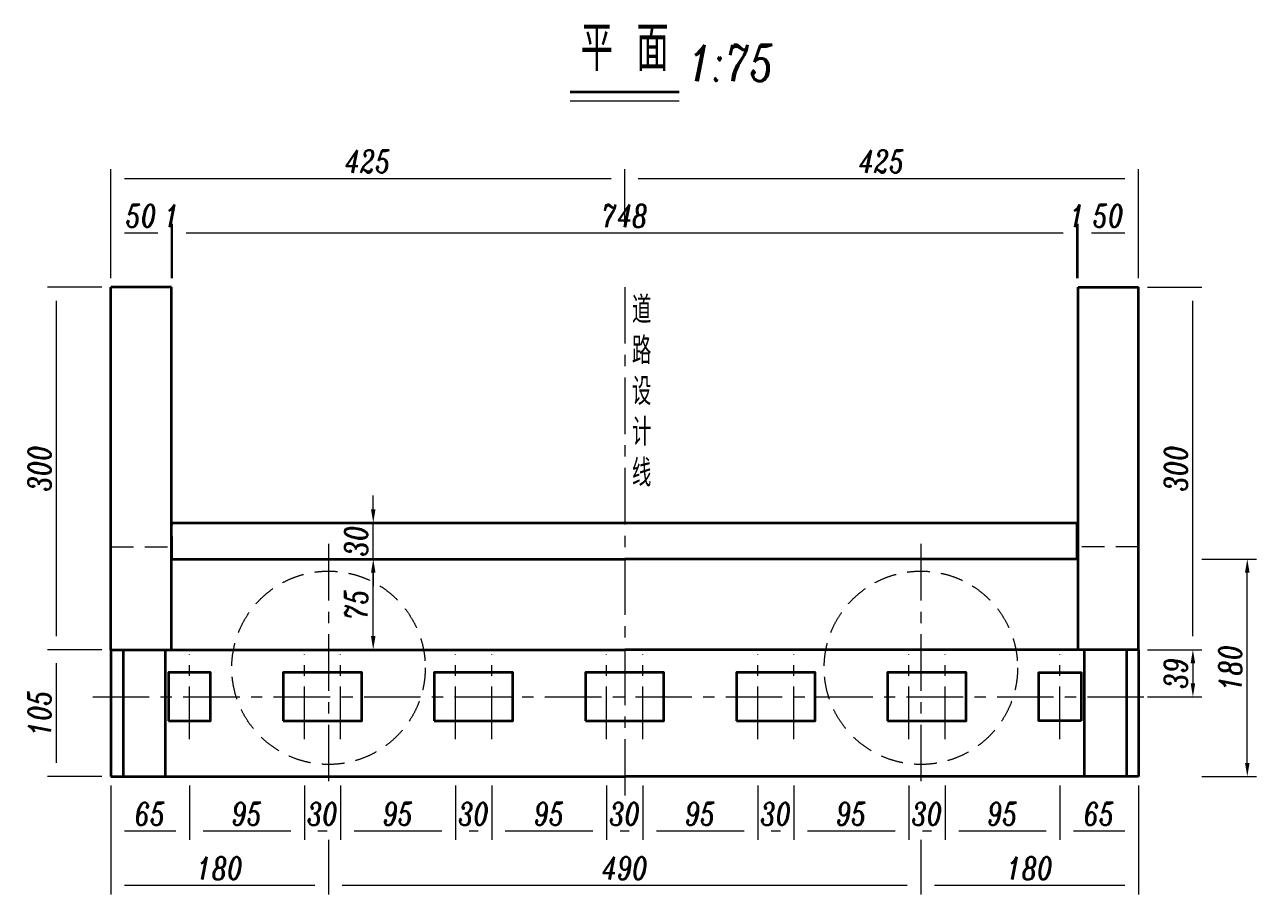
# Model space of a CAD drawing. Extents: x 3402 to 24931, y 1247 to 19601.
# Drawn here: x 3852 to 14040, y 1247 to 8444 of the extents above; entities that cross this region are included whole.
import ezdxf
from ezdxf.enums import TextEntityAlignment as Align

# ---------------------------------------------------------------- set-up
doc = ezdxf.new("R2010")
doc.units = 0
doc.linetypes.add('CENTER', pattern=[50.8, 31.75, -6.35, 6.35, -6.35])
doc.linetypes.add('DASHED', pattern=[19.05, 12.7, -6.35])
for name, color, linetype, lineweight in [('工作线', 1, 'Continuous', 35), ('文字', 7, 'Continuous', 15), ('构造虚线', 6, 'DASHED', 20), ('标注', 3, 'Continuous', 15), ('结构轮廓', 1, 'Continuous', 35), ('轴线', 2, 'CENTER', 15)]:
    doc.layers.add(name, color=color, linetype=linetype, lineweight=lineweight)
doc.styles.add('标注', font='ITALC1.SHX', dxfattribs={"width": 0.75, "bigfont": 'fsdb.shx'})
doc.styles.add('标题', font='ITALC1.SHX', dxfattribs={"width": 0.75, "height": 5, "bigfont": 'fsdb.shx'})
doc.styles.add('标题2', font='ITALC1.SHX', dxfattribs={"width": 0.75, "height": 4, "bigfont": 'fsdb.shx'})
doc.styles.add('注释', font='ITALC1.SHX', dxfattribs={"width": 0.75, "height": 3.5, "bigfont": 'fsdb.shx'})
doc.dimstyles.new('DimStyle75', dxfattribs={"dimtxt": 187.5, "dimasz": 112.5, "dimexe": 75, "dimexo": 75, "dimgap": 46.875, "dimtad": 1, "dimdec": 1, "dimlfac": 0.1, "dimdsep": 46, "dimtxsty": '标注', "dimsah": 1, "dimcen": 0, "dimclrd": 256, "dimclre": 256, "dimclrt": 256, "dimadec": 1, "dimazin": 2, "dimtfac": 1, "dimtdec": 4, "dimtmove": 2, "dimatfit": 3, "dimfxl": 1, "dimtolj": 1, "dimtzin": 0, "dimlwd": -1, "dimlwe": -1, "dimarcsym": 0})

# ---------------------------------------------------------------- blocks, each defined once
blk = doc.blocks.new('_Solid')
at = {"color": 0}
blk.add_solid([(-1, 0.166667), (0, 0), (-1, -0.166667), (-1, 0.166667)], dxfattribs=at)
blk = doc.blocks.new('*D2')
at = {"layer": '标注'}
for p, q in [((4565.208333, 1696.999667), (4565.208333, 1246.999667)), ((6365.208333, 1696.999667), (6365.208333, 1246.999667)), ((4677.708333, 1321.999667), (6252.708333, 1321.999667))]:
    blk.add_line(p, q, dxfattribs=at)
at = {"layer": '标注', "xscale": 112.5, "yscale": 112.5, "zscale": 112.5, "rotation": 180}
blk.add_blockref('_Solid', (4565.208333, 1321.999667), dxfattribs=at)
at = {"layer": '标注', "xscale": 112.5, "yscale": 112.5, "zscale": 112.5}
blk.add_blockref('_Solid', (6365.208333, 1321.999667), dxfattribs=at)
at = {"layer": '标注', "insert": (5465.208333, 1462.625667), "char_height": 187.5, "width": 250, "attachment_point": 5, "style": '标注'}
blk.add_mtext('180', dxfattribs=at)
blk = doc.blocks.new('*D3')
at = {"layer": '标注'}
for p, q in [((6365.208333, 1696.999667), (6365.208333, 1246.999667)), ((11265.208333, 1696.999667), (11265.208333, 1246.999667)), ((6477.708333, 1321.999667), (11152.708333, 1321.999667))]:
    blk.add_line(p, q, dxfattribs=at)
at = {"layer": '标注', "xscale": 112.5, "yscale": 112.5, "zscale": 112.5, "rotation": 180}
blk.add_blockref('_Solid', (6365.208333, 1321.999667), dxfattribs=at)
at = {"layer": '标注', "xscale": 112.5, "yscale": 112.5, "zscale": 112.5}
blk.add_blockref('_Solid', (11265.208333, 1321.999667), dxfattribs=at)
at = {"layer": '标注', "insert": (8815.208333, 1462.625667), "char_height": 187.5, "width": 281.25, "attachment_point": 5, "style": '标注'}
blk.add_mtext('490', dxfattribs=at)
blk = doc.blocks.new('*D4')
at = {"layer": '标注'}
for p, q in [((11265.208333, 1696.999667), (11265.208333, 1246.999667)), ((13065.208333, 1696.999667), (13065.208333, 1246.999667)), ((11377.708333, 1321.999667), (12952.708333, 1321.999667))]:
    blk.add_line(p, q, dxfattribs=at)
at = {"layer": '标注', "xscale": 112.5, "yscale": 112.5, "zscale": 112.5, "rotation": 180}
blk.add_blockref('_Solid', (11265.208333, 1321.999667), dxfattribs=at)
at = {"layer": '标注', "xscale": 112.5, "yscale": 112.5, "zscale": 112.5}
blk.add_blockref('_Solid', (13065.208333, 1321.999667), dxfattribs=at)
at = {"layer": '标注', "insert": (12165.208333, 1462.625667), "char_height": 187.5, "width": 250, "attachment_point": 5, "style": '标注'}
blk.add_mtext('180', dxfattribs=at)
blk = doc.blocks.new('*D5')
at = {"layer": '标注'}
for p, q in [((4565.208333, 2146.999667), (4565.208333, 1696.999667)), ((5215.208333, 2146.999667), (5215.208333, 1696.999667)), ((4677.708333, 1771.999667), (5102.708333, 1771.999667))]:
    blk.add_line(p, q, dxfattribs=at)
at = {"layer": '标注', "xscale": 112.5, "yscale": 112.5, "zscale": 112.5, "rotation": 180}
blk.add_blockref('_Solid', (4565.208333, 1771.999667), dxfattribs=at)
at = {"layer": '标注', "xscale": 112.5, "yscale": 112.5, "zscale": 112.5}
blk.add_blockref('_Solid', (5215.208333, 1771.999667), dxfattribs=at)
at = {"layer": '标注', "insert": (4890.208333, 1912.625667), "char_height": 187.5, "width": 187.5, "attachment_point": 5, "style": '标注'}
blk.add_mtext('65', dxfattribs=at)
blk = doc.blocks.new('*D6')
at = {"layer": '标注'}
for p, q in [((5215.208333, 2146.999667), (5215.208333, 1696.999667)), ((6165.208333, 2146.999667), (6165.208333, 1696.999667)), ((5327.708333, 1771.999667), (6052.708333, 1771.999667))]:
    blk.add_line(p, q, dxfattribs=at)
at = {"layer": '标注', "xscale": 112.5, "yscale": 112.5, "zscale": 112.5, "rotation": 180}
blk.add_blockref('_Solid', (5215.208333, 1771.999667), dxfattribs=at)
at = {"layer": '标注', "xscale": 112.5, "yscale": 112.5, "zscale": 112.5}
blk.add_blockref('_Solid', (6165.208333, 1771.999667), dxfattribs=at)
at = {"layer": '标注', "insert": (5690.208333, 1912.625667), "char_height": 187.5, "width": 187.5, "attachment_point": 5, "style": '标注'}
blk.add_mtext('95', dxfattribs=at)
blk = doc.blocks.new('*D7')
at = {"layer": '标注'}
for p, q in [((6165.208333, 2146.999667), (6165.208333, 1696.999667)), ((6465.208333, 2146.999667), (6465.208333, 1696.999667)), ((6277.708333, 1771.999667), (6352.708333, 1771.999667))]:
    blk.add_line(p, q, dxfattribs=at)
at = {"layer": '标注', "xscale": 112.5, "yscale": 112.5, "zscale": 112.5, "rotation": 180}
blk.add_blockref('_Solid', (6165.208333, 1771.999667), dxfattribs=at)
at = {"layer": '标注', "xscale": 112.5, "yscale": 112.5, "zscale": 112.5}
blk.add_blockref('_Solid', (6465.208333, 1771.999667), dxfattribs=at)
at = {"layer": '标注', "insert": (6315.208333, 1912.625667), "char_height": 187.5, "width": 187.5, "attachment_point": 5, "style": '标注'}
blk.add_mtext('30', dxfattribs=at)
blk = doc.blocks.new('*D8')
at = {"layer": '标注'}
for p, q in [((6465.208333, 2146.999667), (6465.208333, 1696.999667)), ((7415.208333, 2146.999667), (7415.208333, 1696.999667)), ((6577.708333, 1771.999667), (7302.708333, 1771.999667))]:
    blk.add_line(p, q, dxfattribs=at)
at = {"layer": '标注', "xscale": 112.5, "yscale": 112.5, "zscale": 112.5, "rotation": 180}
blk.add_blockref('_Solid', (6465.208333, 1771.999667), dxfattribs=at)
at = {"layer": '标注', "xscale": 112.5, "yscale": 112.5, "zscale": 112.5}
blk.add_blockref('_Solid', (7415.208333, 1771.999667), dxfattribs=at)
at = {"layer": '标注', "insert": (6940.208333, 1912.625667), "char_height": 187.5, "width": 187.5, "attachment_point": 5, "style": '标注'}
blk.add_mtext('95', dxfattribs=at)
blk = doc.blocks.new('*D9')
at = {"layer": '标注'}
for p, q in [((7415.208333, 2146.999667), (7415.208333, 1696.999667)), ((7715.208333, 2146.999667), (7715.208333, 1696.999667)), ((7527.708333, 1771.999667), (7602.708333, 1771.999667))]:
    blk.add_line(p, q, dxfattribs=at)
at = {"layer": '标注', "xscale": 112.5, "yscale": 112.5, "zscale": 112.5, "rotation": 180}
blk.add_blockref('_Solid', (7415.208333, 1771.999667), dxfattribs=at)
at = {"layer": '标注', "xscale": 112.5, "yscale": 112.5, "zscale": 112.5}
blk.add_blockref('_Solid', (7715.208333, 1771.999667), dxfattribs=at)
at = {"layer": '标注', "insert": (7565.208333, 1912.625667), "char_height": 187.5, "width": 187.5, "attachment_point": 5, "style": '标注'}
blk.add_mtext('30', dxfattribs=at)
blk = doc.blocks.new('*D10')
at = {"layer": '标注'}
for p, q in [((7715.208333, 2146.999667), (7715.208333, 1696.999667)), ((8665.208333, 2146.999667), (8665.208333, 1696.999667)), ((7827.708333, 1771.999667), (8552.708333, 1771.999667))]:
    blk.add_line(p, q, dxfattribs=at)
at = {"layer": '标注', "xscale": 112.5, "yscale": 112.5, "zscale": 112.5, "rotation": 180}
blk.add_blockref('_Solid', (7715.208333, 1771.999667), dxfattribs=at)
at = {"layer": '标注', "xscale": 112.5, "yscale": 112.5, "zscale": 112.5}
blk.add_blockref('_Solid', (8665.208333, 1771.999667), dxfattribs=at)
at = {"layer": '标注', "insert": (8190.208333, 1912.625667), "char_height": 187.5, "width": 187.5, "attachment_point": 5, "style": '标注'}
blk.add_mtext('95', dxfattribs=at)
blk = doc.blocks.new('*D11')
at = {"layer": '标注'}
for p, q in [((8665.208333, 2146.999667), (8665.208333, 1696.999667)), ((8965.208333, 2146.999667), (8965.208333, 1696.999667)), ((8777.708333, 1771.999667), (8852.708333, 1771.999667))]:
    blk.add_line(p, q, dxfattribs=at)
at = {"layer": '标注', "xscale": 112.5, "yscale": 112.5, "zscale": 112.5, "rotation": 180}
blk.add_blockref('_Solid', (8665.208333, 1771.999667), dxfattribs=at)
at = {"layer": '标注', "xscale": 112.5, "yscale": 112.5, "zscale": 112.5}
blk.add_blockref('_Solid', (8965.208333, 1771.999667), dxfattribs=at)
at = {"layer": '标注', "insert": (8815.208333, 1912.625667), "char_height": 187.5, "width": 187.5, "attachment_point": 5, "style": '标注'}
blk.add_mtext('30', dxfattribs=at)
blk = doc.blocks.new('*D12')
at = {"layer": '标注'}
for p, q in [((8965.208333, 2146.999667), (8965.208333, 1696.999667)), ((9915.208333, 2146.999667), (9915.208333, 1696.999667)), ((9077.708333, 1771.999667), (9802.708333, 1771.999667))]:
    blk.add_line(p, q, dxfattribs=at)
at = {"layer": '标注', "xscale": 112.5, "yscale": 112.5, "zscale": 112.5, "rotation": 180}
blk.add_blockref('_Solid', (8965.208333, 1771.999667), dxfattribs=at)
at = {"layer": '标注', "xscale": 112.5, "yscale": 112.5, "zscale": 112.5}
blk.add_blockref('_Solid', (9915.208333, 1771.999667), dxfattribs=at)
at = {"layer": '标注', "insert": (9440.208333, 1912.625667), "char_height": 187.5, "width": 187.5, "attachment_point": 5, "style": '标注'}
blk.add_mtext('95', dxfattribs=at)
blk = doc.blocks.new('*D13')
at = {"layer": '标注'}
for p, q in [((9915.208333, 2146.999667), (9915.208333, 1696.999667)), ((10215.208333, 2146.999667), (10215.208333, 1696.999667)), ((10027.708333, 1771.999667), (10102.708333, 1771.999667))]:
    blk.add_line(p, q, dxfattribs=at)
at = {"layer": '标注', "xscale": 112.5, "yscale": 112.5, "zscale": 112.5, "rotation": 180}
blk.add_blockref('_Solid', (9915.208333, 1771.999667), dxfattribs=at)
at = {"layer": '标注', "xscale": 112.5, "yscale": 112.5, "zscale": 112.5}
blk.add_blockref('_Solid', (10215.208333, 1771.999667), dxfattribs=at)
at = {"layer": '标注', "insert": (10065.208333, 1912.625667), "char_height": 187.5, "width": 187.5, "attachment_point": 5, "style": '标注'}
blk.add_mtext('30', dxfattribs=at)
blk = doc.blocks.new('*D14')
at = {"layer": '标注'}
for p, q in [((10215.208333, 2146.999667), (10215.208333, 1696.999667)), ((11165.208333, 2146.999667), (11165.208333, 1696.999667)), ((10327.708333, 1771.999667), (11052.708333, 1771.999667))]:
    blk.add_line(p, q, dxfattribs=at)
at = {"layer": '标注', "xscale": 112.5, "yscale": 112.5, "zscale": 112.5, "rotation": 180}
blk.add_blockref('_Solid', (10215.208333, 1771.999667), dxfattribs=at)
at = {"layer": '标注', "xscale": 112.5, "yscale": 112.5, "zscale": 112.5}
blk.add_blockref('_Solid', (11165.208333, 1771.999667), dxfattribs=at)
at = {"layer": '标注', "insert": (10690.208333, 1912.625667), "char_height": 187.5, "width": 187.5, "attachment_point": 5, "style": '标注'}
blk.add_mtext('95', dxfattribs=at)
blk = doc.blocks.new('*D15')
at = {"layer": '标注'}
for p, q in [((11165.208333, 2146.999667), (11165.208333, 1696.999667)), ((11465.208333, 2146.999667), (11465.208333, 1696.999667)), ((11277.708333, 1771.999667), (11352.708333, 1771.999667))]:
    blk.add_line(p, q, dxfattribs=at)
at = {"layer": '标注', "xscale": 112.5, "yscale": 112.5, "zscale": 112.5, "rotation": 180}
blk.add_blockref('_Solid', (11165.208333, 1771.999667), dxfattribs=at)
at = {"layer": '标注', "xscale": 112.5, "yscale": 112.5, "zscale": 112.5}
blk.add_blockref('_Solid', (11465.208333, 1771.999667), dxfattribs=at)
at = {"layer": '标注', "insert": (11315.208333, 1912.625667), "char_height": 187.5, "width": 187.5, "attachment_point": 5, "style": '标注'}
blk.add_mtext('30', dxfattribs=at)
blk = doc.blocks.new('*D16')
at = {"layer": '标注'}
for p, q in [((11465.208333, 2146.999667), (11465.208333, 1696.999667)), ((12415.208333, 2146.999667), (12415.208333, 1696.999667)), ((11577.708333, 1771.999667), (12302.708333, 1771.999667))]:
    blk.add_line(p, q, dxfattribs=at)
at = {"layer": '标注', "xscale": 112.5, "yscale": 112.5, "zscale": 112.5, "rotation": 180}
blk.add_blockref('_Solid', (11465.208333, 1771.999667), dxfattribs=at)
at = {"layer": '标注', "xscale": 112.5, "yscale": 112.5, "zscale": 112.5}
blk.add_blockref('_Solid', (12415.208333, 1771.999667), dxfattribs=at)
at = {"layer": '标注', "insert": (11940.208333, 1912.625667), "char_height": 187.5, "width": 187.5, "attachment_point": 5, "style": '标注'}
blk.add_mtext('95', dxfattribs=at)
blk = doc.blocks.new('*D17')
at = {"layer": '标注'}
for p, q in [((12415.208333, 2146.999667), (12415.208333, 1696.999667)), ((13065.208333, 2146.999667), (13065.208333, 1696.999667)), ((12527.708333, 1771.999667), (12952.708333, 1771.999667))]:
    blk.add_line(p, q, dxfattribs=at)
at = {"layer": '标注', "xscale": 112.5, "yscale": 112.5, "zscale": 112.5, "rotation": 180}
blk.add_blockref('_Solid', (12415.208333, 1771.999667), dxfattribs=at)
at = {"layer": '标注', "xscale": 112.5, "yscale": 112.5, "zscale": 112.5}
blk.add_blockref('_Solid', (13065.208333, 1771.999667), dxfattribs=at)
at = {"layer": '标注', "insert": (12740.208333, 1912.625667), "char_height": 187.5, "width": 187.5, "attachment_point": 5, "style": '标注'}
blk.add_mtext('65', dxfattribs=at)
blk = doc.blocks.new('*D18')
at = {"layer": '标注'}
for p, q in [((4565.208333, 6796.999667), (4565.208333, 7246.999667)), ((8815.208333, 6796.999667), (8815.208333, 7246.999667)), ((4677.708333, 7171.999667), (8702.708333, 7171.999667))]:
    blk.add_line(p, q, dxfattribs=at)
at = {"layer": '标注', "xscale": 112.5, "yscale": 112.5, "zscale": 112.5, "rotation": 180}
blk.add_blockref('_Solid', (4565.208333, 7171.999667), dxfattribs=at)
at = {"layer": '标注', "xscale": 112.5, "yscale": 112.5, "zscale": 112.5}
blk.add_blockref('_Solid', (8815.208333, 7171.999667), dxfattribs=at)
at = {"layer": '标注', "insert": (6690.208333, 7312.625667), "char_height": 187.5, "width": 281.25, "attachment_point": 5, "style": '标注'}
blk.add_mtext('425', dxfattribs=at)
blk = doc.blocks.new('*D19')
at = {"layer": '标注'}
for p, q in [((8815.208333, 6796.999667), (8815.208333, 7246.999667)), ((13065.208333, 6796.999667), (13065.208333, 7246.999667)), ((8927.708333, 7171.999667), (12952.708333, 7171.999667))]:
    blk.add_line(p, q, dxfattribs=at)
at = {"layer": '标注', "xscale": 112.5, "yscale": 112.5, "zscale": 112.5, "rotation": 180}
blk.add_blockref('_Solid', (8815.208333, 7171.999667), dxfattribs=at)
at = {"layer": '标注', "xscale": 112.5, "yscale": 112.5, "zscale": 112.5}
blk.add_blockref('_Solid', (13065.208333, 7171.999667), dxfattribs=at)
at = {"layer": '标注', "insert": (10940.208333, 7312.625667), "char_height": 187.5, "width": 281.25, "attachment_point": 5, "style": '标注'}
blk.add_mtext('425', dxfattribs=at)
blk = doc.blocks.new('*D20')
at = {"layer": '标注'}
for p, q in [((4490.208333, 6271.999667), (4040.208333, 6271.999667)), ((4115.208333, 3384.499667), (4115.208333, 6159.499667)), ((4490.208333, 3271.999667), (4040.208333, 3271.999667))]:
    blk.add_line(p, q, dxfattribs=at)
at = {"layer": '标注', "xscale": 112.5, "yscale": 112.5, "zscale": 112.5}
for p, rotation in [((4115.208333, 6271.999667), 90), ((4115.208333, 3271.999667), 270)]:
    blk.add_blockref('_Solid', p, dxfattribs=dict(at, rotation=rotation))
at = {"layer": '标注', "insert": (3974.582333, 4771.999667), "char_height": 187.5, "width": 281.25, "attachment_point": 5, "rotation": 90, "style": '标注'}
blk.add_mtext('300', dxfattribs=at)
blk = doc.blocks.new('*D21')
at = {"layer": '标注'}
for p, q in [((13140.208333, 6271.999667), (13590.208333, 6271.999667)), ((13515.208333, 3384.499667), (13515.208333, 6159.499667)), ((13140.208333, 3271.999667), (13590.208333, 3271.999667))]:
    blk.add_line(p, q, dxfattribs=at)
at = {"layer": '标注', "xscale": 112.5, "yscale": 112.5, "zscale": 112.5}
for p, rotation in [((13515.208333, 6271.999667), 90), ((13515.208333, 3271.999667), 270)]:
    blk.add_blockref('_Solid', p, dxfattribs=dict(at, rotation=rotation))
at = {"layer": '标注', "insert": (13374.582333, 4771.999667), "char_height": 187.5, "width": 281.25, "attachment_point": 5, "rotation": 90, "style": '标注'}
blk.add_mtext('300', dxfattribs=at)
blk = doc.blocks.new('*D22')
at = {"layer": '标注'}
for p, q in [((4490.208333, 3271.999667), (4040.208333, 3271.999667)), ((4115.208333, 2334.499667), (4115.208333, 3159.499667)), ((4490.208333, 2221.999667), (4040.208333, 2221.999667))]:
    blk.add_line(p, q, dxfattribs=at)
at = {"layer": '标注', "xscale": 112.5, "yscale": 112.5, "zscale": 112.5}
for p, rotation in [((4115.208333, 3271.999667), 90), ((4115.208333, 2221.999667), 270)]:
    blk.add_blockref('_Solid', p, dxfattribs=dict(at, rotation=rotation))
at = {"layer": '标注', "insert": (3974.582333, 2746.999667), "char_height": 187.5, "width": 250, "attachment_point": 5, "rotation": 90, "style": '标注'}
blk.add_mtext('105', dxfattribs=at)
blk = doc.blocks.new('*D79')
at = {"layer": 'Defpoints', "color": 0}
for p in [(13065.208333, 3271.999667), (13065.208333, 2881.999667), (13515.208333, 2881.999667)]:
    blk.add_point(p, dxfattribs=at)
at = {"layer": '标注'}
for p, q in [((13140.208333, 3271.999667), (13590.208333, 3271.999667)), ((13515.208333, 3159.499667), (13515.208333, 2994.499667)), ((13140.208333, 2881.999667), (13590.208333, 2881.999667))]:
    blk.add_line(p, q, dxfattribs=at)
for points in [[(13496.458333, 3159.499667), (13533.958333, 3159.499667), (13515.208333, 3271.999667)], [(13496.458333, 2994.499667), (13533.958333, 2994.499667), (13515.208333, 2881.999667)]]:
    blk.add_solid(points, dxfattribs=at)
at = {"layer": '标注', "insert": (13374.582333, 3076.999667), "char_height": 187.5, "attachment_point": 5, "rotation": 90, "style": '标注'}
blk.add_mtext('\\A1;39', dxfattribs=at)
blk = doc.blocks.new('*D80')
at = {"layer": 'Defpoints', "color": 0}
for p in [(13515.208333, 4021.999667), (13965.208333, 4021.999667), (13515.208333, 2221.999667)]:
    blk.add_point(p, dxfattribs=at)
at = {"layer": '标注'}
for p, q in [((13590.208333, 4021.999667), (14040.208333, 4021.999667)), ((13965.208333, 2334.499667), (13965.208333, 3909.499667)), ((13590.208333, 2221.999667), (14040.208333, 2221.999667))]:
    blk.add_line(p, q, dxfattribs=at)
for points in [[(13946.458333, 3909.499667), (13983.958333, 3909.499667), (13965.208333, 4021.999667)], [(13946.458333, 2334.499667), (13983.958333, 2334.499667), (13965.208333, 2221.999667)]]:
    blk.add_solid(points, dxfattribs=at)
at = {"layer": '标注', "insert": (13824.583333, 3121.999667), "char_height": 187.5, "attachment_point": 5, "rotation": 90, "style": '标注'}
blk.add_mtext('\\A1;180', dxfattribs=at)
blk = doc.blocks.new('*D81')
at = {"layer": 'Defpoints', "color": 0}
for p in [(6735.208333, 4021.999667), (6735.208333, 4021.999667), (6735.208333, 3271.999667)]:
    blk.add_point(p, dxfattribs=at)
at = {"layer": '标注'}
blk.add_line((6735.208333, 3384.499667), (6735.208333, 3909.499667), dxfattribs=at)
for points in [[(6716.458333, 3909.499667), (6753.958333, 3909.499667), (6735.208333, 4021.999667)], [(6716.458333, 3384.499667), (6753.958333, 3384.499667), (6735.208333, 3271.999667)]]:
    blk.add_solid(points, dxfattribs=at)
at = {"layer": '标注', "insert": (6594.583333, 3646.999667), "char_height": 187.5, "attachment_point": 5, "rotation": 90, "style": '标注'}
blk.add_mtext('\\A1;75', dxfattribs=at)
blk = doc.blocks.new('*D82')
at = {"layer": 'Defpoints', "color": 0}
for p in [(6735.208333, 4321.999667), (6735.208333, 4321.999667), (6735.208333, 4021.999667)]:
    blk.add_point(p, dxfattribs=at)
at = {"layer": '标注'}
for p, q in [((6735.208333, 4434.499667), (6735.208333, 4546.999667)), ((6735.208333, 4021.999667), (6735.208333, 4321.999667)), ((6735.208333, 3909.499667), (6735.208333, 3796.999667))]:
    blk.add_line(p, q, dxfattribs=at)
for points in [[(6716.458333, 4434.499667), (6753.958333, 4434.499667), (6735.208333, 4321.999667)], [(6716.458333, 3909.499667), (6753.958333, 3909.499667), (6735.208333, 4021.999667)]]:
    blk.add_solid(points, dxfattribs=at)
at = {"layer": '标注', "insert": (6594.582333, 4171.999667), "char_height": 187.5, "attachment_point": 5, "rotation": 90, "style": '标注'}
blk.add_mtext('\\A1;30', dxfattribs=at)
blk = doc.blocks.new('*D23')
at = {"layer": '标注'}
for p, q in [((4565.208333, 6346.999667), (4565.208333, 6796.999667)), ((5065.208333, 6346.999667), (5065.208333, 6796.999667)), ((4677.708333, 6721.999667), (4952.708333, 6721.999667))]:
    blk.add_line(p, q, dxfattribs=at)
at = {"layer": '标注', "xscale": 112.5, "yscale": 112.5, "zscale": 112.5, "rotation": 180}
blk.add_blockref('_Solid', (4565.208333, 6721.999667), dxfattribs=at)
at = {"layer": '标注', "xscale": 112.5, "yscale": 112.5, "zscale": 112.5}
blk.add_blockref('_Solid', (5065.208333, 6721.999667), dxfattribs=at)
at = {"layer": '标注', "insert": (4815.208333, 6862.625667), "char_height": 187.5, "width": 187.5, "attachment_point": 5, "style": '标注'}
blk.add_mtext('50', dxfattribs=at)
blk = doc.blocks.new('*D24')
at = {"layer": '标注'}
for p, q in [((5065.208333, 6346.999667), (5065.208333, 6796.999667)), ((5075.208333, 6346.999667), (5075.208333, 6796.999667)), ((4840.208333, 6721.999667), (4952.708333, 6721.999667)), ((5065.208333, 6721.999667), (5075.208333, 6721.999667)), ((5187.708333, 6721.999667), (5300.208333, 6721.999667))]:
    blk.add_line(p, q, dxfattribs=at)
at = {"layer": '标注', "xscale": 112.5, "yscale": 112.5, "zscale": 112.5}
blk.add_blockref('_Solid', (5065.208333, 6721.999667), dxfattribs=at)
at = {"layer": '标注', "xscale": 112.5, "yscale": 112.5, "zscale": 112.5, "rotation": 180}
blk.add_blockref('_Solid', (5075.208333, 6721.999667), dxfattribs=at)
at = {"layer": '标注', "insert": (5070.208333, 6862.625667), "char_height": 187.5, "width": 62.5, "attachment_point": 5, "style": '标注'}
blk.add_mtext('1', dxfattribs=at)
blk = doc.blocks.new('*D25')
at = {"layer": '标注'}
for p, q in [((5075.208333, 6346.999667), (5075.208333, 6796.999667)), ((12555.208333, 6346.999667), (12555.208333, 6796.999667)), ((5187.708333, 6721.999667), (12442.708333, 6721.999667))]:
    blk.add_line(p, q, dxfattribs=at)
at = {"layer": '标注', "xscale": 112.5, "yscale": 112.5, "zscale": 112.5, "rotation": 180}
blk.add_blockref('_Solid', (5075.208333, 6721.999667), dxfattribs=at)
at = {"layer": '标注', "xscale": 112.5, "yscale": 112.5, "zscale": 112.5}
blk.add_blockref('_Solid', (12555.208333, 6721.999667), dxfattribs=at)
at = {"layer": '标注', "insert": (8815.208333, 6862.625667), "char_height": 187.5, "width": 276.785714, "attachment_point": 5, "style": '标注'}
blk.add_mtext('748', dxfattribs=at)
blk = doc.blocks.new('*D26')
at = {"layer": '标注'}
for p, q in [((12555.208333, 6346.999667), (12555.208333, 6796.999667)), ((12565.208333, 6346.999667), (12565.208333, 6796.999667)), ((12330.208333, 6721.999667), (12442.708333, 6721.999667)), ((12555.208333, 6721.999667), (12565.208333, 6721.999667)), ((12677.708333, 6721.999667), (12790.208333, 6721.999667))]:
    blk.add_line(p, q, dxfattribs=at)
at = {"layer": '标注', "xscale": 112.5, "yscale": 112.5, "zscale": 112.5}
blk.add_blockref('_Solid', (12555.208333, 6721.999667), dxfattribs=at)
at = {"layer": '标注', "xscale": 112.5, "yscale": 112.5, "zscale": 112.5, "rotation": 180}
blk.add_blockref('_Solid', (12565.208333, 6721.999667), dxfattribs=at)
at = {"layer": '标注', "insert": (12560.208333, 6862.625667), "char_height": 187.5, "width": 62.5, "attachment_point": 5, "style": '标注'}
blk.add_mtext('1', dxfattribs=at)
blk = doc.blocks.new('*D27')
at = {"layer": '标注'}
for p, q in [((12565.208333, 6346.999667), (12565.208333, 6796.999667)), ((13065.208333, 6346.999667), (13065.208333, 6796.999667)), ((12677.708333, 6721.999667), (12952.708333, 6721.999667))]:
    blk.add_line(p, q, dxfattribs=at)
at = {"layer": '标注', "xscale": 112.5, "yscale": 112.5, "zscale": 112.5, "rotation": 180}
blk.add_blockref('_Solid', (12565.208333, 6721.999667), dxfattribs=at)
at = {"layer": '标注', "xscale": 112.5, "yscale": 112.5, "zscale": 112.5}
blk.add_blockref('_Solid', (13065.208333, 6721.999667), dxfattribs=at)
at = {"layer": '标注', "insert": (12815.208333, 6862.625667), "char_height": 187.5, "width": 187.5, "attachment_point": 5, "style": '标注'}
blk.add_mtext('50', dxfattribs=at)

msp = doc.modelspace()

# ---------------------------------------------------------------- linework, layer by layer
at = {"layer": '工作线'}
msp.add_line((8365.208333, 7887.625667), (9265.208333, 7887.625667), dxfattribs=at)
at = {"layer": '文字'}
msp.add_line((8365.208333, 7812.625667), (9265.208333, 7812.625667), dxfattribs=at)
at = {"layer": '构造虚线', "color": 1, "ltscale": 14.76378}
for p, q in [((5075.208333, 4021.999667), (5075.208333, 4321.999667)), ((4565.208333, 4121.999667), (5065.208333, 4121.999667)), ((13065.208333, 4121.999667), (12565.208333, 4121.999667))]:
    msp.add_line(p, q, dxfattribs=at)
for centre in [(6365.208333, 3121.999667), (11265.208333, 3121.999667)]:
    msp.add_circle(centre, 800, dxfattribs=at)
at = {"layer": '结构轮廓'}
for p, q in [((4565.208333, 3271.999667), (4565.208333, 6271.999667)), ((5065.208333, 6271.999667), (4565.208333, 6271.999667)), ((5065.208333, 3271.999667), (5065.208333, 6271.999667)), ((12565.208333, 6271.999667), (13065.208333, 6271.999667)), ((12565.208333, 3271.999667), (12565.208333, 6271.999667)), ((13065.208333, 3271.999667), (13065.208333, 6271.999667)), ((5075.208333, 4321.999667), (12555.208333, 4321.999667)), ((12555.208333, 4321.999667), (12555.208333, 4021.999667)), ((5065.208333, 4021.999667), (8815.208333, 4021.999667)), ((12565.208333, 4021.999667), (8815.208333, 4021.999667)), ((4565.208333, 3271.999667), (4565.208333, 2221.999667)), ((4565.208333, 3271.999667), (8815.208333, 3271.999667)), ((4665.208333, 3271.999667), (4665.208333, 2221.999667)), ((5015.208333, 3271.999667), (5015.208333, 2221.999667)), ((13065.208333, 3271.999667), (8815.208333, 3271.999667)), ((12615.208333, 3271.999667), (12615.208333, 2221.999667)), ((12965.208333, 3271.999667), (12965.208333, 2221.999667)), ((13065.208333, 3271.999667), (13065.208333, 2221.999667)), ((4565.208333, 2221.999667), (8815.208333, 2221.999667)), ((13065.208333, 2221.999667), (8815.208333, 2221.999667))]:
    msp.add_line(p, q, dxfattribs=at)
for points in [[(5040.208333, 2681.999667), (5390.208333, 2681.999667), (5390.208333, 3081.999667), (5040.208333, 3081.999667)], [(12590.208333, 2681.999667), (12240.208333, 2681.999667), (12240.208333, 3081.999667), (12590.208333, 3081.999667)]]:
    msp.add_lwpolyline(points, close=True, dxfattribs=at)
at = {"layer": '结构轮廓', "flags": 128}
for points in [[(5990.208333, 2681.999667), (6640.208333, 2681.999667), (6640.208333, 3081.999667), (5990.208333, 3081.999667)], [(7240.208333, 2681.999667), (7890.208333, 2681.999667), (7890.208333, 3081.999667), (7240.208333, 3081.999667)], [(8490.208333, 2681.999667), (9140.208333, 2681.999667), (9140.208333, 3081.999667), (8490.208333, 3081.999667)], [(9740.208333, 2681.999667), (10390.208333, 2681.999667), (10390.208333, 3081.999667), (9740.208333, 3081.999667)], [(10990.208333, 2681.999667), (11640.208333, 2681.999667), (11640.208333, 3081.999667), (10990.208333, 3081.999667)]]:
    msp.add_lwpolyline(points, close=True, dxfattribs=at)
at = {"layer": '轴线', "ltscale": 14.724409}
for p, q in [((8815.208333, 6271.999667), (8815.208333, 2034.499667)), ((6365.208333, 4146.999667), (6365.208333, 2096.999667)), ((11265.208333, 4146.999667), (11265.208333, 2096.999667)), ((4415.208333, 2881.999667), (13215.208333, 2881.999667))]:
    msp.add_line(p, q, dxfattribs=at)
at = {"layer": '轴线', "ltscale": 13.740157}
for p, q in [((5215.208333, 2531.999667), (5215.208333, 3231.999667)), ((6165.208333, 2531.999667), (6165.208333, 3231.999667)), ((6465.208333, 2531.999667), (6465.208333, 3231.999667)), ((7415.208333, 2531.999667), (7415.208333, 3231.999667)), ((7715.208333, 2531.999667), (7715.208333, 3231.999667)), ((8665.208333, 2531.999667), (8665.208333, 3231.999667)), ((8965.208333, 2531.999667), (8965.208333, 3231.999667)), ((9915.208333, 2531.999667), (9915.208333, 3231.999667)), ((10215.208333, 2531.999667), (10215.208333, 3231.999667)), ((11165.208333, 2531.999667), (11165.208333, 3231.999667)), ((11465.208333, 2531.999667), (11465.208333, 3231.999667)), ((12415.208333, 2531.999667), (12415.208333, 3231.999667))]:
    msp.add_line(p, q, dxfattribs=at)

# ---------------------------------------------------------------- texts
at = {"layer": '文字', "style": '标题', "width": 0.75}
msp.add_text('平 面', height=375, dxfattribs=at).set_placement((8815.208333, 7947.625667), align=Align.BOTTOM_CENTER)
at = {"layer": '文字', "style": '标题2', "width": 0.75}
msp.add_text('1:75', height=300, dxfattribs=at).set_placement((9340.208333, 7887.625667), align=Align.BOTTOM_LEFT)
at = {"layer": '文字', "style": '注释', "width": 0.75}
for s, p in [('道', (8875.208333, 6196.999667)), ('路', (8875.208333, 5859.499667)), ('设', (8875.208333, 5521.999667)), ('计', (8875.208333, 5184.499667)), ('线', (8875.208333, 4846.999667))]:
    msp.add_text(s, height=225, dxfattribs=at).set_placement(p, align=Align.TOP_LEFT)

# ---------------------------------------------------------------- dimensions: what is measured, and where the dimension line sits
at = {"layer": '标注'}
for base, p1, p2, angle, picture, middle, dimtype in [((4565.208333, 7171.999667), (4565.208333, 6721.999667), (8815.208333, 6721.999667), 0, '*D18', (6690.208333, 7312.625667), 161), ((8815.208333, 7171.999667), (8815.208333, 6721.999667), (13065.208333, 6721.999667), 0, '*D19', (10940.208333, 7312.625667), 161), ((4115.208333, 3271.999667), (4565.208333, 3271.999667), (4565.208333, 6271.999667), 90, '*D20', (3974.582333, 4771.999667), 161), ((13515.208333, 3271.999667), (13065.208333, 3271.999667), (13065.208333, 6271.999667), 90, '*D21', (13374.582333, 4771.999667), 161), ((6735.208333, 4321.999667), (6735.208333, 4021.999667), (6735.208333, 4321.999667), 90, '*D82', (6594.582333, 4171.999667), 160), ((4115.208333, 2221.999667), (4565.208333, 2221.999667), (4565.208333, 3271.999667), 90, '*D22', (3974.582333, 2746.999667), 161), ((13515.208333, 2881.999667), (13065.208333, 3271.999667), (13065.208333, 2881.999667), 90, '*D79', (13374.582333, 3076.999667), 160), ((4565.208333, 1321.999667), (4565.208333, 1771.999667), (6365.208333, 1771.999667), 0, '*D2', (5465.208333, 1462.625667), 161), ((6365.208333, 1321.999667), (6365.208333, 1771.999667), (11265.208333, 1771.999667), 0, '*D3', (8815.208333, 1462.625667), 161), ((11265.208333, 1321.999667), (11265.208333, 1771.999667), (13065.208333, 1771.999667), 0, '*D4', (12165.208333, 1462.625667), 161)]:
    dim = msp.add_linear_dim(base=base, p1=p1, p2=p2, angle=angle, dimstyle='DimStyle75', dxfattribs=at)
    dim.commit()
    dim.dimension.update_dxf_attribs({"geometry": picture, "text_midpoint": middle, "dimtype": dimtype})
for base, p1, p2, picture, middle in [((4565.208333, 6721.999667), (4565.208333, 6271.999667), (5065.208333, 6271.999667), '*D23', (4815.208333, 6862.625667)), ((5065.208333, 6721.999667), (5065.208333, 6271.999667), (5075.208333, 6271.999667), '*D24', (5070.208333, 6862.625667)), ((5075.208333, 6721.999667), (5075.208333, 6271.999667), (12555.208333, 6271.999667), '*D25', (8815.208333, 6862.625667)), ((12555.208333, 6721.999667), (12555.208333, 6271.999667), (12565.208333, 6271.999667), '*D26', (12560.208333, 6862.625667)), ((12565.208333, 6721.999667), (12565.208333, 6271.999667), (13065.208333, 6271.999667), '*D27', (12815.208333, 6862.625667)), ((4565.208333, 1771.999667), (4565.208333, 2221.999667), (5215.208333, 2221.999667), '*D5', (4890.208333, 1912.625667)), ((5215.208333, 1771.999667), (5215.208333, 2221.999667), (6165.208333, 2221.999667), '*D6', (5690.208333, 1912.625667)), ((6165.208333, 1771.999667), (6165.208333, 2221.999667), (6465.208333, 2221.999667), '*D7', (6315.208333, 1912.625667)), ((6465.208333, 1771.999667), (6465.208333, 2221.999667), (7415.208333, 2221.999667), '*D8', (6940.208333, 1912.625667)), ((7415.208333, 1771.999667), (7415.208333, 2221.999667), (7715.208333, 2221.999667), '*D9', (7565.208333, 1912.625667)), ((7715.208333, 1771.999667), (7715.208333, 2221.999667), (8665.208333, 2221.999667), '*D10', (8190.208333, 1912.625667)), ((8665.208333, 1771.999667), (8665.208333, 2221.999667), (8965.208333, 2221.999667), '*D11', (8815.208333, 1912.625667)), ((8965.208333, 1771.999667), (8965.208333, 2221.999667), (9915.208333, 2221.999667), '*D12', (9440.208333, 1912.625667)), ((9915.208333, 1771.999667), (9915.208333, 2221.999667), (10215.208333, 2221.999667), '*D13', (10065.208333, 1912.625667)), ((10215.208333, 1771.999667), (10215.208333, 2221.999667), (11165.208333, 2221.999667), '*D14', (10690.208333, 1912.625667)), ((11165.208333, 1771.999667), (11165.208333, 2221.999667), (11465.208333, 2221.999667), '*D15', (11315.208333, 1912.625667)), ((11465.208333, 1771.999667), (11465.208333, 2221.999667), (12415.208333, 2221.999667), '*D16', (11940.208333, 1912.625667)), ((12415.208333, 1771.999667), (12415.208333, 2221.999667), (13065.208333, 2221.999667), '*D17', (12740.208333, 1912.625667))]:
    dim = msp.add_linear_dim(base=base, p1=p1, p2=p2, dimstyle='DimStyle75', dxfattribs=at)
    dim.commit()
    dim.dimension.update_dxf_attribs({"geometry": picture, "text_midpoint": middle, "dimtype": 160})
dim = msp.add_linear_dim(base=(6735.208333, 4021.999667), p1=(6735.208333, 3271.999667), p2=(6735.208333, 4021.999667), angle=90, dimstyle='DimStyle75', dxfattribs=at)
dim.commit()
dim.dimension.update_dxf_attribs({"geometry": '*D81', "text_midpoint": (6594.583333, 3646.999667)})
dim = msp.add_linear_dim(base=(13965.208333, 4021.999667), p1=(13515.208333, 2221.999667), p2=(13515.208333, 4021.999667), angle=90, text='180', dimstyle='DimStyle75', dxfattribs=at)
dim.commit()
dim.dimension.update_dxf_attribs({"geometry": '*D80', "text_midpoint": (13824.583333, 3121.999667)})

doc.saveas('drawing.dxf')
